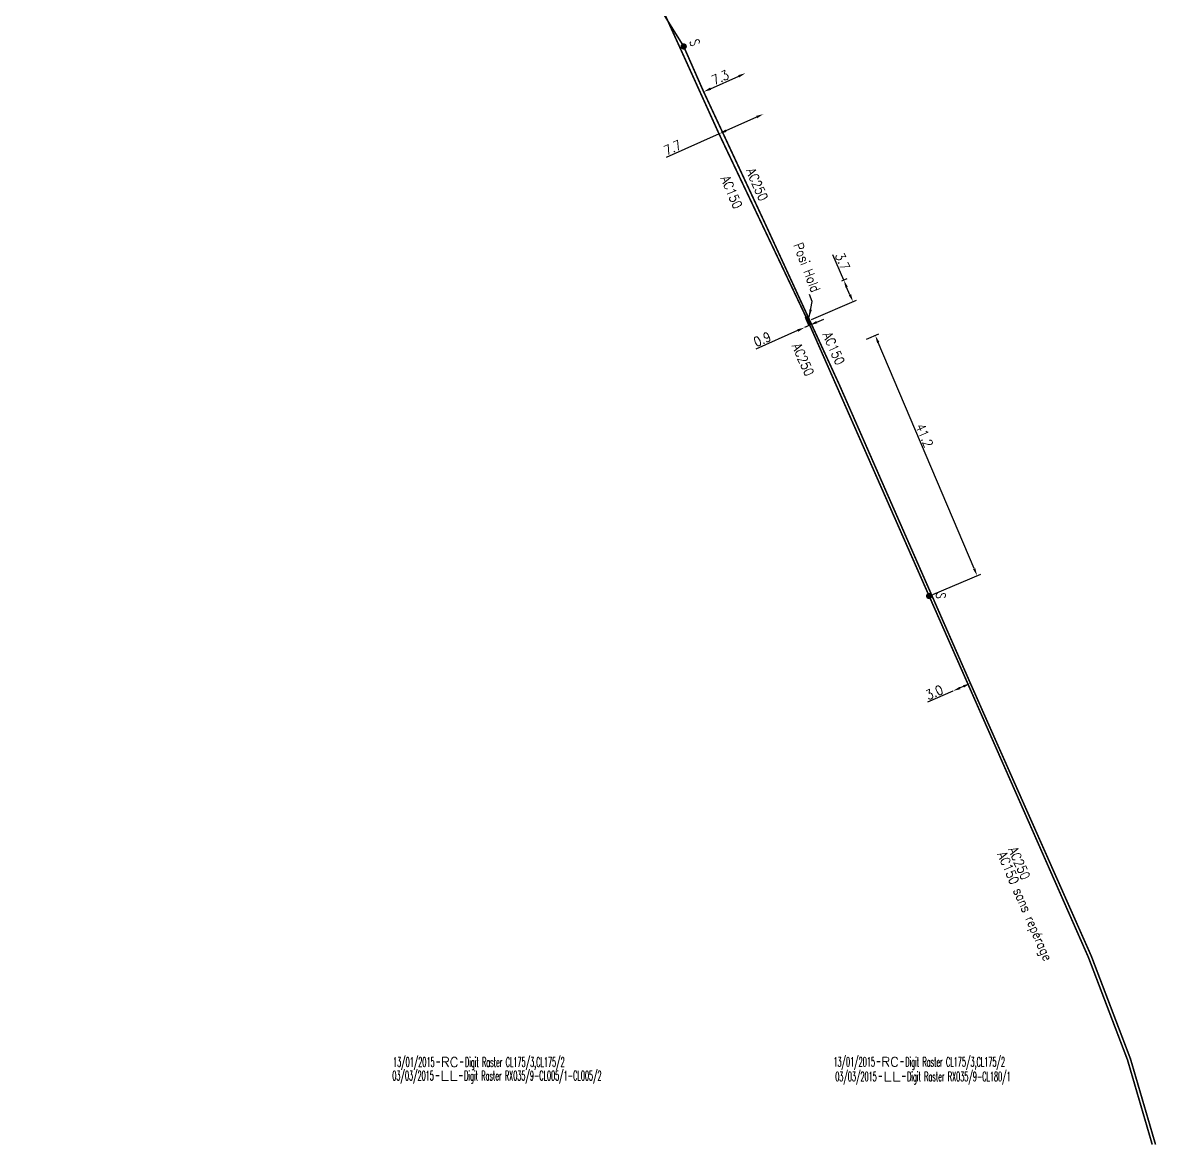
# Model space of a CAD drawing. Header units: millimetres. Extents: x 150000 to 151000, y 127000 to 127640.
# Drawn here: x 150382.3 to 150561.3, y 126999.9 to 127177.2 of the extents above; entities that cross this region are included whole.
import ezdxf
from ezdxf.enums import TextEntityAlignment as Align

# ---------------------------------------------------------------- set-up
doc = ezdxf.new("R2010")
doc.units = ezdxf.units.MM
doc.header["$PDMODE"] = 34
doc.layers.get('0').update_dxf_attribs({"linetype": 'CONTINUOUS'})
doc.layers.get('Defpoints').update_dxf_attribs({"linetype": 'CONTINUOUS'})
for name, color, linetype in [('G_120', 4, 'CONTINUOUS'), ('G_300', 7, 'CONTINUOUS'), ('G_340', 7, 'CONTINUOUS'), ('G_910', 7, 'CONTINUOUS')]:
    doc.layers.add(name, color=color, linetype=linetype)
doc.styles.add('G_ROMANS', font='ROMANS.SHX', dxfattribs={"width": 0.75})
doc.styles.get("Standard").update_dxf_attribs({"font": 'romans.shx', "width": 0.85})
doc.linetypes.add('G_CROSS_COUNTRY', pattern='A,8,-7.08,["CROSS COUNTRY",Standard,S=1,R=0,X=-6.34,Y=-0.5],-7.08', length=22.16)
doc.linetypes.add('G_typB_AP', pattern='A,5,-0.3,["o",Standard,S=1.5,R=0,X=0,Y=-0.5],-1.65', length=6.95)
doc.dimstyles.get("Standard").update_dxf_attribs({"dimtxt": 1.5, "dimasz": 1.2, "dimexe": 0.625, "dimexo": 0.625, "dimgap": 0.25, "dimtad": 1, "dimdec": 1, "dimzin": 0, "dimdsep": 46, "dimtxsty": 'Standard', "dimcen": -0.5, "dimadec": 0, "dimazin": 0, "dimtfac": 1, "dimtdec": 1, "dimtmove": 0, "dimatfit": 3, "dimfxl": 0, "dimtolj": 1, "dimtzin": 0, "dimarcsym": 0})

# ---------------------------------------------------------------- blocks, each defined once
blk = doc.blocks.new('*D70')
at = {"layer": 'Defpoints', "color": 0, "linetype": 'Continuous', "transparency": 16777216}
for p in [(150499.31, 127162.79), (150499.31, 127162.79), (150492.28, 127159.65)]:
    blk.add_point(p, dxfattribs=at)
at = {"layer": 'G_120', "color": 0, "linetype": 'Continuous', "lineweight": -2, "transparency": 16777216}
for p, q in [((150498.21, 127162.3), (150493.37, 127160.14)), ((150492.28, 127159.65), (150483.91, 127155.92))]:
    blk.add_line(p, q, dxfattribs=at)
at = {"layer": 'G_120', "color": 0, "linetype": 'Continuous', "transparency": 16777216}
for points in [[(150498.13, 127162.49), (150498.3, 127162.12), (150499.31, 127162.79)], [(150493.29, 127160.33), (150493.46, 127159.96), (150492.28, 127159.65)]]:
    blk.add_solid(points, dxfattribs=at)
at = {"layer": 'G_120', "color": 0, "linetype": 'Continuous', "transparency": 16777216, "insert": (150484.95, 127157.48), "char_height": 1.5, "attachment_point": 5, "rotation": 24.0511}
blk.add_mtext('\\A1;7.7', dxfattribs=at)
blk = doc.blocks.new('*D71')
at = {"layer": 'Defpoints', "color": 0, "linetype": 'Continuous', "transparency": 16777216}
for p in [(150505.79, 127129.06), (150505.79, 127129.06), (150506.61, 127129.42)]:
    blk.add_point(p, dxfattribs=at)
at = {"layer": 'G_120', "color": 0, "linetype": 'Continuous', "lineweight": -2, "transparency": 16777216}
for p, q in [((150507.71, 127129.91), (150508.81, 127130.39)), ((150504.69, 127128.58), (150498.09, 127125.66)), ((150506.61, 127129.42), (150505.79, 127129.06))]:
    blk.add_line(p, q, dxfattribs=at)
at = {"layer": 'G_120', "color": 0, "linetype": 'Continuous', "transparency": 16777216}
for points in [[(150507.63, 127130.09), (150507.79, 127129.73), (150506.61, 127129.42)], [(150504.61, 127128.76), (150504.77, 127128.39), (150505.79, 127129.06)]]:
    blk.add_solid(points, dxfattribs=at)
at = {"layer": 'G_120', "color": 0, "linetype": 'Continuous', "transparency": 16777216, "insert": (150499.11, 127127.21), "char_height": 1.5, "attachment_point": 5, "rotation": 23.8297}
blk.add_mtext('\\A1;0.9', dxfattribs=at)
blk = doc.blocks.new('*D72')
at = {"layer": 'Defpoints', "color": 0, "linetype": 'Continuous', "transparency": 16777216}
for p in [(150511.1, 127136.18), (150511.96, 127136.55), (150506.32, 127130.08)]:
    blk.add_point(p, dxfattribs=at)
at = {"layer": 'G_340', "color": 0, "linetype": 'Continuous', "lineweight": -2, "transparency": 16777216}
for p, q in [((150511.96, 127136.55), (150510.24, 127140.56)), ((150511.67, 127136.42), (150512.53, 127136.79)), ((150512.95, 127134.23), (150512.43, 127135.44)), ((150506.9, 127130.33), (150514, 127133.37))]:
    blk.add_line(p, q, dxfattribs=at)
at = {"layer": 'G_340', "color": 0, "linetype": 'Continuous', "transparency": 16777216}
for points in [[(150512.62, 127135.52), (150512.25, 127135.36), (150511.96, 127136.55)], [(150513.14, 127134.31), (150512.77, 127134.15), (150513.43, 127133.13)]]:
    blk.add_solid(points, dxfattribs=at)
at = {"layer": 'G_340', "color": 0, "linetype": 'Continuous', "transparency": 16777216, "insert": (150511.78, 127139.5), "char_height": 1.5, "attachment_point": 5, "rotation": 293.1979}
blk.add_mtext('\\A1;3.7', dxfattribs=at)
blk = doc.blocks.new('*D73')
at = {"layer": 'Defpoints', "color": 0, "linetype": 'Continuous', "transparency": 16777216}
for p in [(150514.97, 127126.97), (150516.95, 127127.8), (150525.45, 127086.65)]:
    blk.add_point(p, dxfattribs=at)
at = {"layer": 'G_300', "color": 0, "linetype": 'Continuous', "lineweight": -2, "transparency": 16777216}
for p, q in [((150515.55, 127127.21), (150517.52, 127128.05)), ((150532.56, 127090.97), (150517.42, 127126.7)), ((150526.03, 127086.9), (150533.6, 127090.11))]:
    blk.add_line(p, q, dxfattribs=at)
at = {"layer": 'G_300', "color": 0, "linetype": 'Continuous', "transparency": 16777216}
for points in [[(150517.6, 127126.78), (150517.23, 127126.62), (150516.95, 127127.8)], [(150532.75, 127091.05), (150532.38, 127090.89), (150533.03, 127089.86)]]:
    blk.add_solid(points, dxfattribs=at)
at = {"layer": 'G_300', "color": 0, "linetype": 'Continuous', "transparency": 16777216, "insert": (150524.72, 127112.03), "char_height": 1.5, "attachment_point": 5, "rotation": 292.9694}
blk.add_mtext('\\A1;41.2', dxfattribs=at)
blk = doc.blocks.new('G_300_11')
at = {"color": 0, "linetype": 'Continuous', "const_width": 0.497, "flags": 128}
blk.add_lwpolyline([(-0.25, 0, 1), (0.25, 0, 1)], format="xyb", close=True, dxfattribs=at)
at = {"color": 0, "linetype": 'Continuous', "style": 'G_ROMANS', "width": 0.75}
blk.add_text('S', height=1.5, dxfattribs=at).set_placement((0, 1.85), align=Align.MIDDLE)
at = {"color": 0, "linetype": 'Continuous', "width": 0.75, "flags": 3}
for tag, p in [('DEF_LEG', (0, -5)), ('DEF_COUP', (0, -7.5)), ('DEF_TYPE', (0, -10))]:
    blk.add_attdef(tag, text='', height=1.2, dxfattribs=at).set_placement(p, align=Align.MIDDLE)
blk = doc.blocks.new('G_340_02')
at = {"color": 0, "linetype": 'Continuous'}
blk.add_solid([(-0.75, 0.5), (0.75, 0.5), (-0.75, 0), (0.75, 0)], dxfattribs=at)
at = {"color": 0, "linetype": 'Continuous', "width": 0.75, "flags": 3}
for tag, p in [('DEF_LEG', (0, -4.5)), ('DEF_COUP', (0, -7)), ('DEF_TYPE', (0, -9.5))]:
    blk.add_attdef(tag, text='', height=1.2, dxfattribs=at).set_placement(p, align=Align.MIDDLE)
blk = doc.blocks.new('GIS_MODF')
at = {"color": 0, "linetype": 'Continuous', "flags": 128}
for points in [[(-2.18, -0.01), (-1.68, -0.01)], [(1.52, -0.01), (2.02, -0.01)]]:
    blk.add_lwpolyline(points, dxfattribs=at)
at = {"color": 0, "linetype": 'Continuous', "width": 0.5}
blk.add_attdef('DATE', text='', height=1.5, dxfattribs=at).set_placement((-2.5, -0.8), align=Align.RIGHT)
at = {"color": 0, "linetype": 'Continuous', "width": 1.771291}
blk.add_attdef('USER', text='', height=1.5, dxfattribs=at).set_placement((-1.51, -0.8), (1.28, -0.8), align=Align.FIT)
at = {"color": 0, "linetype": 'Continuous', "width": 0.5}
blk.add_attdef('DESC', (2.29, -0.8), '', height=1.5, dxfattribs=at)
blk = doc.blocks.new('*D75')
at = {"layer": 'Defpoints', "color": 0, "linetype": 'Continuous', "transparency": 16777216}
for p in [(150496.47, 127169.24), (150496.47, 127169.24), (150489.85, 127166.3)]:
    blk.add_point(p, dxfattribs=at)
at = {"layer": 'G_120', "color": 0, "linetype": 'Continuous', "lineweight": -2, "transparency": 16777216}
blk.add_line((150490.94, 127166.79), (150495.38, 127168.75), dxfattribs=at)
at = {"layer": 'G_120', "color": 0, "linetype": 'Continuous', "transparency": 16777216}
for points in [[(150495.3, 127168.93), (150495.46, 127168.57), (150496.47, 127169.24)], [(150490.86, 127166.97), (150491.02, 127166.6), (150489.85, 127166.3)]]:
    blk.add_solid(points, dxfattribs=at)
at = {"layer": 'G_120', "color": 0, "linetype": 'Continuous', "transparency": 16777216, "insert": (150492.47, 127168.56), "char_height": 1.5, "attachment_point": 5, "rotation": 23.9123}
blk.add_mtext('\\A1;7.3', dxfattribs=at)
blk = doc.blocks.new('*D178')
at = {"layer": 'Defpoints', "color": 0, "linetype": 'Continuous', "transparency": 16777216}
for p in [(150531.97, 127072.85), (150529.22, 127071.64), (150529.22, 127071.64)]:
    blk.add_point(p, dxfattribs=at)
at = {"layer": 'G_120', "color": 0, "linetype": 'Continuous', "lineweight": -2, "transparency": 16777216}
for p, q in [((150529.22, 127071.64), (150525.22, 127069.88)), ((150530.87, 127072.37), (150530.32, 127072.13))]:
    blk.add_line(p, q, dxfattribs=at)
at = {"layer": 'G_120', "color": 0, "linetype": 'Continuous', "transparency": 16777216}
for points in [[(150530.79, 127072.55), (150530.95, 127072.18), (150531.97, 127072.85)], [(150530.24, 127072.31), (150530.4, 127071.94), (150529.22, 127071.64)]]:
    blk.add_solid(points, dxfattribs=at)
at = {"layer": 'G_120', "color": 0, "linetype": 'Continuous', "transparency": 16777216, "insert": (150526.27, 127071.43), "char_height": 1.5, "attachment_point": 5, "rotation": 23.7709}
blk.add_mtext('\\A1;3.0', dxfattribs=at)

msp = doc.modelspace()

# ---------------------------------------------------------------- linework, layer by layer
at = {"layer": 'G_120', "linetype": 'G_CROSS_COUNTRY', "const_width": 0.25, "flags": 128}
msp.add_lwpolyline([(150382.46, 127295.81), (150387.76, 127298.2), (150413.84, 127310), (150418.89, 127299.19), (150424.66, 127286.82), (150450.71, 127234.76), (150468.01, 127202.74), (150482.85, 127179.65), (150486.7, 127173.46), (150489.85, 127166.3), (150499.45, 127145.71), (150511.23, 127120.12), (150531.97, 127072.85), (150551.07, 127029.74), (150557.24, 127013.54), (150561.2, 127000)], dxfattribs=at)
at = {"layer": 'G_120', "linetype": 'G_typB_AP'}
msp.add_lwpolyline([(150560.68, 127000, 0.25, 0.25, 0), (150556.77, 127013.38, 0.25, 0.25, 0), (150550.61, 127029.55, 0.25, 0.25, 0), (150506.61, 127129.42, 0.25, 0.25, 0), (150506.32, 127130.08, 0.25, 0.25, 0), (150492.28, 127159.65, 0.25, 0.25, 0), (150466.87, 127215.7, 0.25, 0.25, 0), (150425.37, 127304.12, 0.25, 0.25, 0), (150422.42, 127302.83, 0.25, 0.25, 0), (150395.47, 127287.93, 0.25, 0.25, 0), (150394.44, 127288.01, 0.25, 0.25, 0), (150393.7, 127287.76, 0, 0, 0)], format="xyseb", dxfattribs=at)

# ---------------------------------------------------------------- block references
at = {"layer": 'G_300'}
for p, rotation in [((150486.7, 127173.46), 289.0211434466421), ((150525.45, 127086.65), 272.0027139512018)]:
    msp.add_blockref('G_300_11', p, dxfattribs=dict(at, rotation=rotation))
at = {"layer": 'G_340', "rotation": 293.7915601061367}
msp.add_blockref('G_340_02', (150506.08, 127129.98), dxfattribs=at)
at = {"layer": 'G_910', "linetype": 'Continuous'}
ref = msp.add_blockref('GIS_MODF', (150449.87, 127013.07), dxfattribs=at)
ref.add_attrib('DATE', '13/01/2015', dxfattribs={"layer": '0', "color": 0, "linetype": 'Continuous', "height": 1.5, "width": 0.5}).set_placement((150447.37, 127012.28), align=Align.RIGHT)
ref.add_attrib('USER', 'RC', dxfattribs={"layer": '0', "color": 0, "linetype": 'Continuous', "height": 1.5, "width": 0.99919}).set_placement((150448.36, 127012.28), (150451.15, 127012.28), align=Align.FIT)
ref.add_attrib('DESC', 'Digit Raster CL175/3,CL175/2', (150452.16, 127012.28), dxfattribs={"layer": '0', "color": 0, "linetype": 'Continuous', "height": 1.5, "width": 0.5})
ref = msp.add_blockref('GIS_MODF', (150519.4, 127013.11), dxfattribs=at)
ref.add_attrib('DATE', '13/01/2015', dxfattribs={"layer": '0', "color": 0, "linetype": 'Continuous', "height": 1.5, "width": 0.5}).set_placement((150516.9, 127012.31), align=Align.RIGHT)
ref.add_attrib('USER', 'RC', dxfattribs={"layer": '0', "color": 0, "linetype": 'Continuous', "height": 1.5, "width": 0.99919}).set_placement((150517.9, 127012.31), (150520.68, 127012.31), align=Align.FIT)
ref.add_attrib('DESC', 'Digit Raster CL175/3,CL175/2', (150521.69, 127012.31), dxfattribs={"layer": '0', "color": 0, "linetype": 'Continuous', "height": 1.5, "width": 0.5})
ref = msp.add_blockref('GIS_MODF', (150449.75, 127010.94), dxfattribs=at)
ref.add_attrib('DATE', '03/03/2015', dxfattribs={"layer": '0', "color": 0, "linetype": 'Continuous', "height": 1.5, "width": 0.5}).set_placement((150447.25, 127010.14), align=Align.RIGHT)
ref.add_attrib('USER', 'LL', dxfattribs={"layer": '0', "color": 0, "linetype": 'Continuous', "height": 1.5, "width": 1.180861}).set_placement((150448.24, 127010.14), (150451.03, 127010.14), align=Align.FIT)
ref.add_attrib('DESC', 'Digit Raster RX035/9-CL005/1-CL005/2', (150452.04, 127010.14), dxfattribs={"layer": '0', "color": 0, "linetype": 'Continuous', "height": 1.5, "width": 0.5})
ref = msp.add_blockref('GIS_MODF', (150519.68, 127010.8), dxfattribs=at)
ref.add_attrib('DATE', '03/03/2015', dxfattribs={"layer": '0', "color": 0, "linetype": 'Continuous', "height": 1.5, "width": 0.5}).set_placement((150517.18, 127010), align=Align.RIGHT)
ref.add_attrib('USER', 'LL', dxfattribs={"layer": '0', "color": 0, "linetype": 'Continuous', "height": 1.5, "width": 1.180861}).set_placement((150518.17, 127010), (150520.96, 127010), align=Align.FIT)
ref.add_attrib('DESC', 'Digit Raster RX035/9-CL180/1', (150521.97, 127010), dxfattribs={"layer": '0', "color": 0, "linetype": 'Continuous', "height": 1.5, "width": 0.5})

# ---------------------------------------------------------------- texts
at = {"layer": 'G_120', "linetype": 'Continuous', "width": 0.85}
for s, rotation, p in [('AC250', 293.7142, (150496.52, 127153.84)), ('AC150', 293.3642, (150492.5, 127152.63)), ('AC250', 293.7142, (150503.77, 127126.18)), ('AC150', 293.8313, (150508.61, 127127.93)), ('AC150 sans repérage', 293.5209, (150536.19, 127045.88)), ('AC250', 293.7142, (150537.92, 127046.62))]:
    msp.add_text(s, height=1.5, rotation=rotation, dxfattribs=at).set_placement(p)
at = {"layer": 'G_340', "linetype": 'Continuous', "insert": (150508.3, 127135.02), "char_height": 1.5, "attachment_point": 3, "rotation": 290.7943}
msp.add_mtext('\\A1;Posi Hold', dxfattribs=at)

# ---------------------------------------------------------------- dimensions: what is measured, and where the dimension line sits
at = {"layer": 'G_120', "linetype": 'Continuous'}
for base, p1, p2, angle, picture, middle in [((150496.47, 127169.24), (150489.85, 127166.3), (150496.47, 127169.24), 203.9123, '*D75', (150492.88, 127167.64)), ((150499.31, 127162.79), (150492.28, 127159.65), (150499.31, 127162.79), 204.0511, '*D70', (150485.36, 127156.57)), ((150505.79, 127129.06), (150506.61, 127129.42), (150505.79, 127129.06), 23.8297, '*D71', (150499.52, 127126.29)), ((150529.22, 127071.64), (150531.97, 127072.85), (150529.22, 127071.64), 23.7709, '*D178', (150526.67, 127070.52))]:
    dim = msp.add_linear_dim(base=base, p1=p1, p2=p2, angle=angle, dimstyle='Standard', dxfattribs=at)
    dim.commit()
    dim.dimension.update_dxf_attribs({"geometry": picture, "text_midpoint": middle, "dimtype": 160})
at = {"layer": 'G_300', "linetype": 'Continuous'}
dim = msp.add_linear_dim(base=(150516.95, 127127.8), p1=(150525.45, 127086.65), p2=(150514.97, 127126.97), angle=292.9694, dimstyle='Standard', dxfattribs=at)
dim.commit()
dim.dimension.update_dxf_attribs({"geometry": '*D73', "text_midpoint": (150523.8, 127111.64), "dimtype": 160})
at = {"layer": 'G_340', "linetype": 'Continuous'}
dim = msp.add_linear_dim(base=(150511.96, 127136.55), p1=(150506.32, 127130.08), p2=(150511.1, 127136.18), angle=293.1979, dimstyle='Standard', dxfattribs=at)
dim.commit()
dim.dimension.update_dxf_attribs({"geometry": '*D72', "text_midpoint": (150510.86, 127139.11), "dimtype": 160})

# ---------------------------------------------------------------- leaders
msp.add_leader([(150506.51, 127130.71), (150507, 127133.18), (150506.58, 127134.3)], dimstyle='Standard', dxfattribs=at)

doc.saveas('drawing.dxf')
